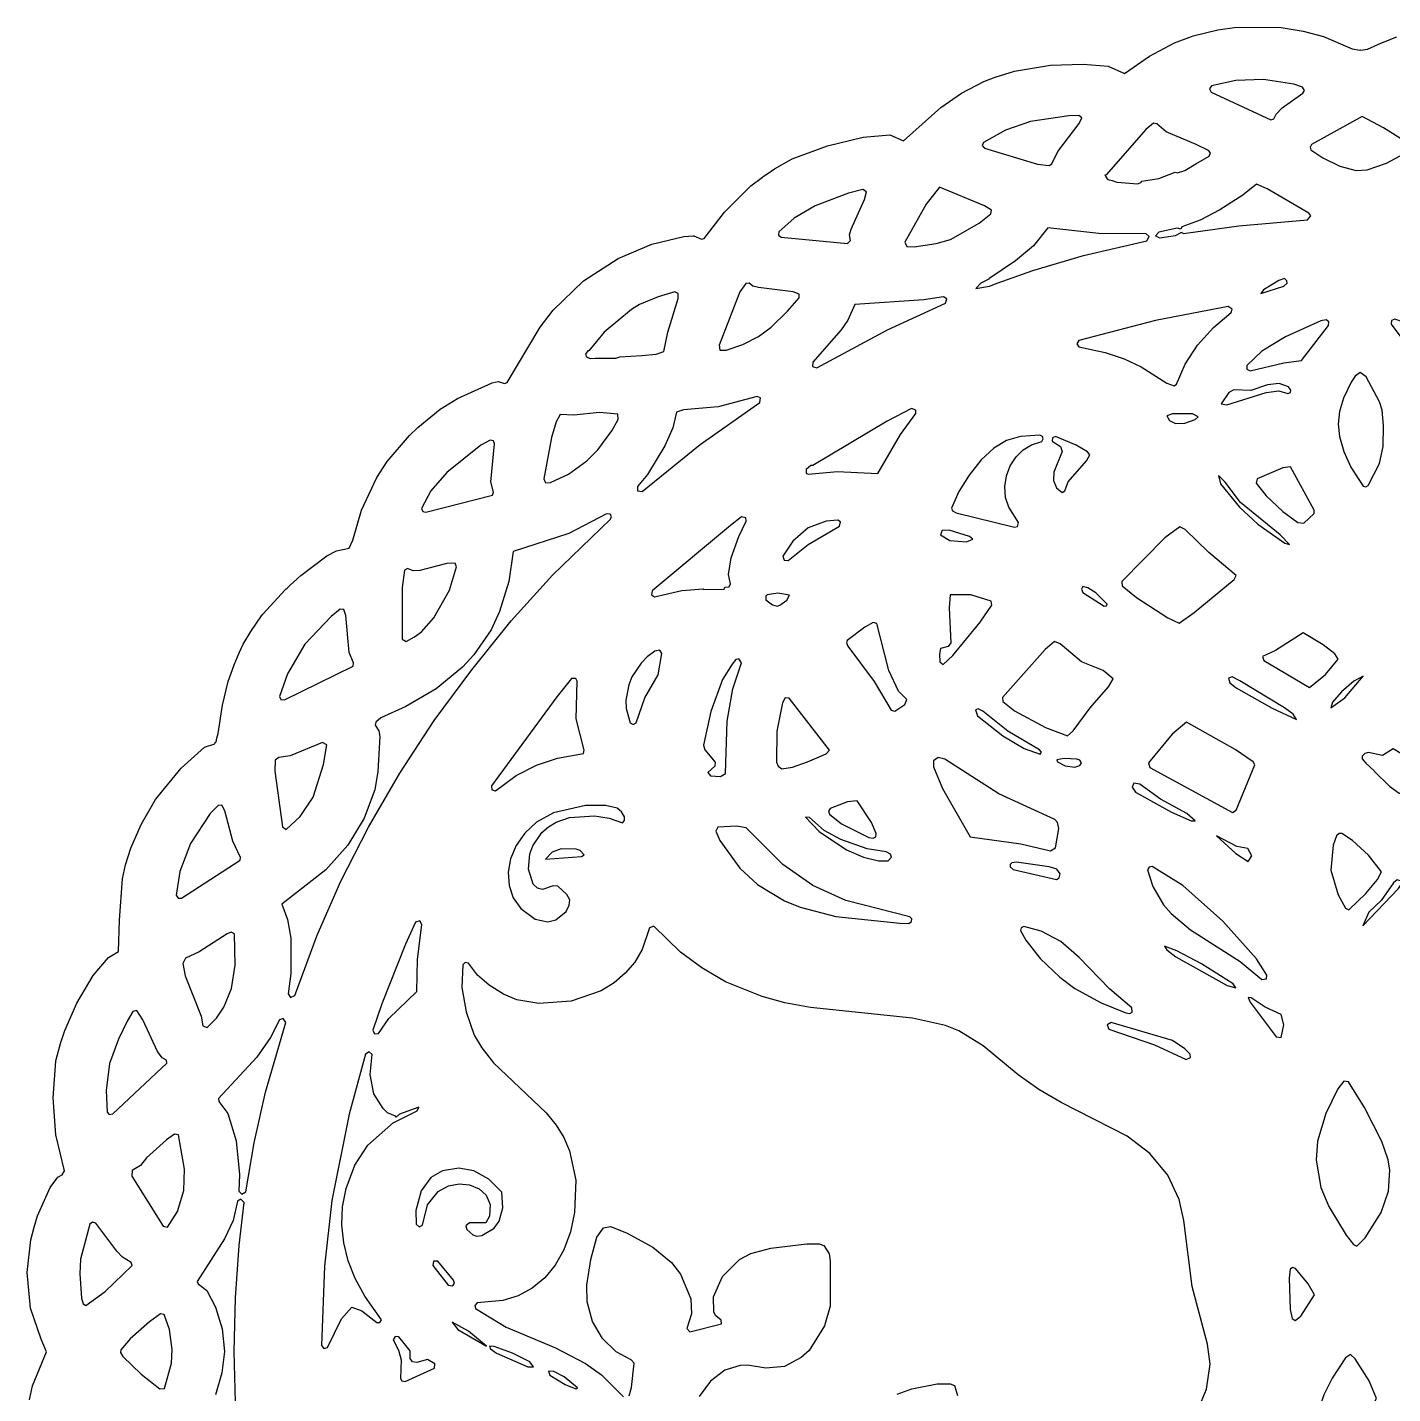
# Model space of a CAD drawing. Header units: millimetres. Extents: x 0 to 300, y 0 to 299.
# Drawn here: x 0.1 to 153.7, y 145 to 298.6 of the extents above; entities that cross this region are included whole.
import ezdxf

# ---------------------------------------------------------------- set-up
doc = ezdxf.new("R2010")
doc.units = ezdxf.units.MM
doc.layers.add('CUT', color=7, linetype='CONTINUOUS')

msp = doc.modelspace()

# ---------------------------------------------------------------- linework, layer by layer
at = {"layer": 'CUT'}
for points in [[(0.363, 144.34), (0.7131, 145.9194), (2.2672, 149.7374), (1.6732, 151.1615), (0.4914, 154.6505), (0.1197, 158.6616), (0.5095, 162.3337), (0.8867, 163.7614), (1.2823, 165.036), (2.6943, 168.1912), (3.5509, 169.3841), (4.0405, 169.652), (4.2857, 170.067), (3.3242, 174.1353), (3.0217, 178.3002), (3.3162, 182.3964), (3.35, 182.6017), (3.8544, 184.4155), (3.9326, 184.6507), (3.9618, 184.7387), (4.108, 185.1783), (4.3296, 185.845), (5.6802, 188.9178), (7.5255, 192.0337), (9.2434, 194.0626), (10.3851, 194.7418), (10.4942, 198.2571), (10.8217, 202.918), (11.1748, 204.4674), (11.7676, 206.3477), (12.9248, 209.0302), (14.5213, 211.8226), (17.4306, 215.3686), (20.0574, 217.7231), (21.2053, 218.0682), (21.258, 218.2329), (21.3639, 218.3211), (21.4205, 218.7407), (21.5814, 219.2439), (22.0717, 222.4444), (22.7073, 225.0778), (23.3752, 226.9721), (23.9383, 228.3285), (24.3996, 229.2876), (25.2405, 230.7322), (26.4387, 232.4622), (26.5961, 232.6469), (29.1257, 235.3941), (29.2327, 235.4966), (29.3286, 235.5883), (29.4975, 235.7501), (29.6723, 235.9174), (30.8684, 236.9995), (33.7967, 239.2145), (34.8954, 239.7924), (36.3001, 240.065), (36.7314, 240.9756), (37.7144, 244.3717), (39.4393, 248.0333), (40.5888, 249.8333), (43.0973, 252.7598), (44.0503, 253.6295), (46.5387, 255.7217), (48.4832, 256.8961), (52.3929, 258.6544), (53.0833, 258.8219), (53.7855, 258.5973), (54.0979, 258.6949), (57.786, 264.944), (59.2527, 266.8351), (62.6702, 270.1251), (66.5716, 272.6352), (70.3524, 274.254), (73.9535, 275.1356), (74.9831, 275.2026), (75.067, 275.2026), (75.9292, 274.8289), (76.2263, 274.8789), (78.5361, 277.8657), (81.5024, 280.8017), (82.7848, 281.8007), (82.8402, 281.839), (82.887, 281.8713), (83.2805, 282.1431), (84.142, 282.7382), (86.1394, 283.856), (90.0898, 285.297), (94.1084, 286.2696), (97.1132, 286.5416), (98.6577, 285.8878), (102.8526, 289.6058), (105.1941, 291.2492), (107.6925, 292.5455), (108.9684, 293.0212), (111.1267, 293.691), (115.2014, 294.3702), (118.8513, 294.4933), (121.6576, 294.2761), (123.5186, 293.4534), (126.317, 295.3746), (129.1334, 296.9016), (131.0369, 297.6225), (131.237, 297.6924), (134.0195, 298.347), (136.1538, 298.6351), (141.139, 298.6049), (143.5819, 298.2106), (145.8844, 297.5875), (149.0966, 296.2074), (149.9606, 296.068), (150.0465, 296.0878), (150.0958, 296.0692), (150.8386, 296.1884), (152.3274, 296.8481), (154.1507, 297.5825)], [(131.053, 141.501), (132.7239, 145.5536), (133.1295, 148.336), (132.8292, 150.6016), (131.1069, 157.0725), (130.1718, 164.4949), (129.637, 166.8791), (128.366, 169.6087), (126.3745, 172.0218), (123.8116, 173.9808), (116.3777, 177.7718), (113.8873, 179.2291), (111.5617, 180.8812), (107.5977, 184.1477), (104.8742, 185.8186), (103.3842, 186.4114), (99.6752, 187.2414), (88.201, 188.4539), (85.3013, 188.9673), (82.7505, 189.674), (78.6317, 191.3398), (75.9778, 192.8938), (73.5805, 194.6773), (70.5616, 197.6017), (70.1055, 197.4167), (69.2508, 194.9589), (68.4569, 193.5577), (67.3569, 192.3034), (66.1132, 191.2128), (64.6633, 190.318), (61.2829, 189.1502), (57.6566, 188.9041), (55.1743, 189.3139), (53.6687, 189.9612), (52.0692, 190.9479), (50.739, 192.067), (49.7262, 193.4383), (49.3584, 193.5072), (49.102, 193.2348), (48.9963, 190.6911), (49.4788, 187.9439), (50.3779, 185.3466), (51.218, 183.8985), (52.5522, 182.2301), (58.4784, 176.6066), (59.5818, 175.2207), (60.4608, 173.8247), (61.0982, 172.3398), (61.8154, 169.0325), (61.6642, 165.4046), (61.209, 163.2382), (60.4658, 161.2154), (59.4938, 159.4688), (58.3069, 158.0406), (56.8899, 156.8812), (55.3073, 156.0307), (53.6042, 155.5121), (50.6962, 155.2483), (50.4328, 154.9513), (50.5381, 154.603), (53.9771, 152.5197), (59.521, 150.1855), (62.8872, 148.4266), (64.6915, 147.1437), (67.162, 144.6766)], [(23.579, 142.6585), (23.3966, 149.7754), (23.5183, 155.821), (23.9408, 161.7061), (24.5163, 166.5048), (24.1389, 166.9033), (23.7723, 166.6769), (23.2521, 164.5071), (22.276, 162.4356), (19.2182, 157.6458), (19.3323, 157.375), (20.3245, 156.626), (21.2991, 154.7717), (22.0324, 152.313), (22.3047, 149.754), (22.0008, 147.3685), (21.2998, 144.892)], [(67.7914, 144.7879), (68.0518, 145.7244), (68.3821, 148.4539), (68.0261, 148.8272), (66.3331, 149.7486), (64.8114, 151.2174), (63.6692, 153.1465), (63.0879, 155.342), (63.0274, 157.2212), (63.4889, 160.1204), (64.1848, 162.632), (64.9299, 163.6802), (65.6923, 163.8369), (67.507, 163.1211), (70.4631, 161.5044), (72.5669, 159.7945), (73.5583, 158.4526), (74.7397, 155.6959), (74.8135, 154.0003), (74.2721, 152.3598), (74.6307, 151.9688), (78.1702, 152.8691), (78.1661, 153.3088), (77.5336, 153.7846), (77.3379, 154.192), (77.277, 155.9296), (78.3144, 158.2057), (80.2197, 160.0985), (81.4809, 160.8028), (83.7335, 161.3897), (87.7805, 161.8755), (89.1757, 161.8757), (89.6874, 161.7039), (90.3027, 160.756), (90.4104, 159.9431), (90.4083, 154.8808), (89.7527, 152.6482), (88.0306, 149.8867), (87.1635, 149.0892), (85.2681, 148.071), (83.1671, 147.8824), (81.1168, 148.242), (80.2905, 148.2169), (78.543, 147.6771), (76.947, 146.4472), (75.6864, 144.6975)], [(97.9309, 144.9815), (99.5943, 145.5698), (102.4376, 146.1225), (103.9125, 146.142), (104.3763, 145.9368), (104.7106, 144.816)]]:
    msp.add_lwpolyline(points, dxfattribs=at)
for points in [[(140.2919, 288.3426), (140.5464, 288.874), (141.2382, 289.57), (143.5795, 291.2367), (143.7353, 291.5365), (143.5349, 291.8896), (142.5489, 292.2405), (139.1472, 292.7742), (136.0446, 292.656), (133.295, 292.0398), (133.065, 291.7184), (133.266, 291.3414), (139.9791, 288.225)], [(115.0304, 283.0947), (115.3463, 283.2845), (116.019, 284.6861), (118.4194, 287.8182), (118.696, 288.4465), (118.3714, 288.741), (117.2339, 288.6923), (112.9356, 288.0662), (110.1244, 287.0807), (107.6375, 285.6898), (107.512, 285.3432), (107.7666, 285.0322), (113.7362, 283.2433)], [(121.4177, 281.7747), (121.6233, 281.5134), (122.1087, 281.4157), (122.6391, 281.2242), (124.997, 281.0428), (125.4202, 281.2242), (125.4202, 281.3511), (127.374, 281.6354), (129.2067, 282.3615), (129.471, 282.2822), (130.2872, 282.524), (131.5204, 283.2895), (133.0209, 284.1389), (133.1669, 284.5394), (132.9566, 284.8056), (131.5813, 285.4812), (128.2074, 286.8963), (127.1513, 287.7952), (126.7825, 287.8767), (125.8877, 287.1347), (121.4883, 282.0996), (121.4761, 282.0436), (121.309, 282.0101), (121.4271, 281.8182)], [(147.7278, 283.0178), (149.556, 282.5527), (150.806, 282.6178), (152.9547, 283.3465), (155.0002, 284.4596), (155.7235, 285.1763), (155.555, 285.4985), (152.6446, 287.3287), (150.2466, 288.6124), (144.5527, 285.4447), (144.3736, 285.1641), (144.4763, 284.8475), (145.8289, 283.9516)], [(92.6832, 274.6756), (92.5923, 275.3174), (92.7552, 275.9427), (94.2733, 279.285), (94.5019, 280.1569), (94.0955, 280.3943), (92.4824, 279.9902), (88.7106, 278.5647), (86.3467, 277.1698), (84.6202, 275.6405), (84.6053, 275.2736), (84.9018, 275.057), (92.3481, 274.333)], [(103.927, 274.7944), (107.1697, 276.6259), (108.4772, 277.6676), (108.5647, 278.0852), (107.7527, 278.5784), (102.6954, 280.6502), (101.1928, 278.7685), (98.8016, 274.4811), (99.0155, 274.0064), (99.8527, 273.9686), (102.3299, 274.3238)], [(126.9922, 275.2084), (127.4456, 274.9666), (129.2292, 275.2387), (129.864, 275.5712), (129.8906, 275.6245), (130.1591, 275.4439), (136.3498, 276.325), (144.1009, 277.0064), (144.4507, 277.4271), (144.2543, 277.7338), (139.5395, 280.4885), (138.3371, 281.0075), (136.8124, 279.7495), (134.2377, 278.1138), (132.0208, 276.9589), (129.9713, 276.1914), (129.8474, 275.9265), (129.4408, 276.0549), (127.3852, 275.6014)], [(108.3404, 269.5253), (109.1813, 269.8856), (113.2124, 271.2998), (118.8863, 272.9899), (126.0215, 274.6507), (126.2866, 275.1303), (125.961, 275.4116), (120.6353, 275.452), (114.8892, 276.0953), (113.2746, 274.074), (111.2405, 272.3751), (108.2505, 270.3657), (108.2439, 270.3397), (107.3428, 269.8578), (106.7987, 269.2834)], [(141.5025, 270.4019), (140.8676, 270.1903), (139.1445, 269.1323), (138.8422, 268.7091), (141.442, 269.5253), (141.8048, 269.8578), (141.7745, 270.1299)], [(66.7693, 261.5832), (69.2458, 261.7246), (70.8462, 261.8987), (71.7092, 262.1865), (72.1623, 264.3728), (73.3134, 268.1616), (73.3225, 268.7001), (72.9329, 268.8816), (71.0617, 268.3342), (68.957, 267.4769), (68.0532, 266.9104), (65.0076, 264.3775), (63.2595, 262.2803), (63.147, 262.2701), (62.9051, 261.8771), (62.9958, 261.5748), (63.2981, 261.4237), (63.3453, 261.4237), (63.4193, 261.3918), (63.9768, 261.4237), (66.2909, 261.4237)], [(82.345, 263.8643), (83.7545, 264.9142), (85.6243, 266.7252), (86.9319, 268.228), (86.9197, 268.6528), (86.2581, 268.8965), (82.3288, 269.3804), (81.7255, 269.5236), (81.2815, 269.8594), (80.9293, 269.8235), (80.256, 268.8995), (77.9096, 262.8865), (78.0062, 262.3363), (78.7224, 262.329), (80.6042, 262.9799)], [(103.3592, 267.6105), (103.5376, 268.1058), (103.1354, 268.3434), (100.9467, 268.0157), (93.194, 267.486), (92.3892, 265.7201), (91.6515, 264.609), (88.4519, 260.9755), (88.4316, 260.5083), (88.9103, 260.3712), (96.8435, 264.6312)], [(123.4553, 261.3714), (125.382, 260.4824), (128.2595, 258.6353), (129.1043, 258.3186), (129.3635, 258.5369), (130.3267, 260.7585), (131.7327, 262.8939), (133.5179, 264.8907), (135.4901, 266.5888), (135.6021, 266.9358), (135.1559, 267.2533), (127.0092, 265.693), (118.3776, 263.4176), (118.1461, 263.0585), (118.3826, 262.7026), (121.3493, 262.0834)], [(143.4221, 261.1672), (146.4366, 265.129), (146.4683, 265.5223), (146.1779, 265.7379), (145.5905, 265.6269), (141.6119, 263.8434), (138.9475, 262.2364), (137.2481, 260.6029), (137.2627, 260.2002), (137.6257, 260.0253), (141.4227, 260.9325)], [(158.9408, 261.0218), (162.6759, 260.1499), (163.0554, 260.3474), (163.0254, 260.7741), (161.9084, 261.7637), (159.2748, 263.5797), (156.7108, 264.8603), (153.9159, 265.8219), (153.5403, 265.6878), (153.4948, 265.2592), (156.5565, 261.1573)], [(152.5977, 251.5126), (152.6282, 253.8702), (152.4834, 255.5871), (152.186, 256.5482), (150.6956, 259.3313), (150.0061, 259.8184), (149.4339, 259.4149), (148.9845, 258.741), (148.1437, 256.9482), (147.6912, 255.4405), (147.5477, 254.0314), (147.6904, 252.6305), (148.1755, 250.9595), (148.9495, 249.2071), (150.3376, 247.0538), (150.655, 246.9711), (150.9029, 247.1281), (152.1972, 249.6132)], [(142.1675, 257.5845), (142.228, 257.8566), (141.9559, 258.2193), (140.8979, 258.5821), (139.598, 258.4612), (137.7237, 257.7961), (135.789, 257.8868), (135.2449, 257.5845), (134.3682, 256.3149), (135.0031, 256.1939), (139.4468, 257.5845), (140.8676, 257.7659), (141.8652, 257.4636)], [(82.485, 256.4527), (82.5579, 256.9766), (82.1873, 257.1409), (77.8018, 255.9605), (73.9311, 255.6259), (73.122, 255.3609), (72.7185, 253.6216), (71.8029, 251.6036), (69.8553, 248.3748), (68.7283, 247.0043), (68.7493, 246.5151), (69.2638, 246.4518), (75.7833, 251.7407)], [(63.0521, 249.895), (64.2944, 251.1403), (65.8652, 253.2739), (66.5586, 254.5475), (66.5406, 255.1455), (64.4584, 255.3491), (61.5629, 255.0166), (60.0483, 255.0984), (59.5881, 254.2839), (59.0643, 252.5078), (58.2219, 247.8956), (58.4053, 247.4102), (58.9667, 247.4753), (60.9827, 248.4125)], [(100.0302, 255.2372), (100.0355, 255.6015), (99.5511, 255.7894), (96.8037, 254.3475), (88.4481, 249.3921), (88.2376, 249.362), (87.7237, 248.9388), (87.7237, 248.5156), (87.9353, 248.3947), (90.8051, 248.6765), (91.1937, 248.6943), (95.7588, 248.4852), (98.3067, 252.8579)], [(131.7987, 254.8638), (131.1639, 255.1661), (128.8967, 255.1661), (128.2618, 254.9545), (128.5641, 254.4406), (129.2594, 254.1081), (130.2872, 254.1383), (131.4662, 254.5615)], [(52.5276, 246.3911), (52.236, 247.5462), (52.6579, 251.8042), (52.5437, 252.1373), (52.1528, 252.233), (51.123, 251.6534), (47.2865, 248.5902), (45.4999, 246.53), (44.4645, 244.5535), (44.5994, 244.2111), (44.9217, 244.1247), (52.4164, 246.0492)], [(111.4705, 242.5166), (111.5707, 242.9736), (110.4873, 244.6903), (110.1339, 245.7662), (110.0357, 247.0124), (110.2241, 248.2074), (110.6629, 249.3363), (111.3129, 250.334), (112.1113, 251.1291), (113.0321, 251.6843), (114.2188, 252.0738), (114.3788, 252.3611), (114.2881, 252.641), (113.9899, 252.7796), (111.8251, 252.6546), (110.2397, 252.191), (108.813, 251.3265), (107.3965, 250.0238), (106.0282, 248.2965), (104.8599, 246.4651), (104.0547, 244.5774), (104.1543, 244.2661), (104.5703, 244.0508), (111.1462, 242.4282)], [(116.4999, 250.9493), (115.5733, 248.6276), (115.5337, 247.7034), (115.8554, 246.8757), (116.4791, 246.3407), (116.7847, 246.5347), (117.1579, 247.5325), (119.2508, 249.8995), (119.6047, 250.5802), (119.3508, 250.9086), (118.0841, 251.6617), (115.7292, 252.6485), (115.4004, 252.4938), (115.3556, 252.0999), (116.325, 251.5284)], [(143.0036, 242.9738), (143.6814, 242.9034), (144.8289, 243.977), (144.8514, 244.3527), (142.1838, 249.2428), (141.3066, 249.125), (138.4225, 247.8849), (138.3078, 247.3763), (139.4378, 245.9813), (141.324, 244.2128)], [(136.5448, 245.2205), (134.8217, 247.518), (134.0659, 248.2435), (134.3078, 247.3064), (136.4541, 244.6764), (138.5097, 242.7719), (141.5327, 240.6558), (142.0768, 240.5047), (141.0188, 241.593)], [(35.3926, 202.636), (38.471, 208.7022), (42.0245, 214.7771), (45.8884, 220.6936), (50.0973, 226.4176), (54.5159, 231.896), (59.165, 237.0615), (65.7172, 243.34), (65.819, 243.6241), (65.6573, 243.9198), (65.2533, 243.9512), (61.0335, 241.725), (54.7474, 239.7102), (54.2857, 236.331), (53.2203, 232.9745), (52.286, 230.8928), (50.3514, 228.0818), (49.072, 226.7083), (46.1124, 224.271), (42.6956, 222.2755), (39.8585, 220.9941), (39.2978, 220.52), (39.2458, 220.1966), (39.6648, 219.5594), (39.7476, 218.892), (39.535, 214.9706), (39.1916, 212.9254), (37.9945, 209.7131), (36.15, 206.6893), (33.6807, 203.9099), (28.7323, 200.0512), (29.3753, 198.3427), (29.7417, 196.2496), (29.7717, 192.2834), (29.4433, 189.9813), (29.7133, 189.5707), (30.1879, 189.7842), (32.7271, 196.5794)], [(76.1356, 235.5109), (76.2062, 235.4261), (78.4734, 235.4866), (78.5765, 235.6927), (79.0476, 235.7279), (79.2072, 236.0622), (78.9608, 237.1191), (79.2633, 238.9955), (80.1202, 241.3931), (80.9739, 243.1275), (80.9104, 243.4887), (80.4288, 243.5973), (79.1838, 242.6419), (70.3727, 235.2729), (70.2985, 234.8439), (70.6681, 234.6135), (73.7238, 235.3311)], [(91.4672, 242.5381), (91.579, 243.0513), (91.2653, 243.2453), (89.9443, 243.1336), (87.9384, 242.3585), (86.2102, 240.8723), (85.1001, 239.167), (85.2206, 238.7226), (85.6807, 238.7028), (87.9176, 240.5033)], [(103.806, 242.1069), (103.02, 242.0766), (102.8084, 241.593), (103.8664, 240.9581), (105.7407, 240.807), (106.436, 241.0791), (106.0732, 241.4116)], [(129.6526, 231.661), (131.3326, 232.8373), (135.8402, 236.5703), (136.0549, 236.999), (132.9831, 239.5977), (130.3302, 242.1937), (129.739, 242.4867), (128.0599, 241.2461), (123.2008, 236.329), (123.2339, 235.8337), (124.8698, 234.5444), (128.3897, 232.2572)], [(45.8488, 232.2418), (47.6014, 235.371), (48.3937, 237.9761), (48.2321, 238.3833), (47.3076, 238.3681), (44.2635, 237.5739), (43.5185, 237.5178), (42.8561, 237.7856), (42.5322, 237.619), (42.256, 235.6468), (42.2742, 229.8568), (42.7265, 229.6068), (43.6678, 230.1099), (44.44, 230.6799)], [(85.8193, 234.7913), (84.5194, 235.0331), (83.3404, 234.8215), (83.1591, 234.6704), (83.1893, 234.2774), (83.9148, 233.703), (84.4287, 233.5519), (84.731, 233.6728), (85.5472, 234.2471)], [(120.2812, 235.0633), (119.3743, 235.6377), (118.8302, 235.7586), (118.679, 235.4563), (118.8302, 235.0936), (121.2183, 233.5519), (121.4904, 233.5821), (121.5508, 233.7937)], [(103.1061, 227.0227), (104.1996, 228.0161), (107.2651, 231.7728), (108.588, 233.6854), (108.525, 234.1399), (106.213, 234.8268), (103.8914, 234.8496), (103.7741, 233.3935), (103.9834, 229.4453), (103.6627, 229.0139), (102.8038, 228.7906), (102.7161, 228.1762), (102.7329, 227.2995)], [(36.8174, 227.202), (36.3047, 228.3677), (35.9445, 232.5191), (35.7161, 233.1892), (35.3128, 233.2115), (34.2859, 232.4175), (31.3238, 229.2731), (29.3644, 225.9465), (28.4927, 223.418), (28.6451, 223.0853), (29.0416, 223.0392), (36.7496, 226.8316)], [(97.2529, 221.8603), (97.6774, 221.7489), (98.8019, 222.4984), (99.0119, 223.0825), (98.0875, 223.9924), (97.0125, 226.3346), (95.6676, 231.6057), (95.2526, 231.7221), (94.2871, 231.2038), (92.3145, 229.7113), (92.2267, 229.4323), (92.3952, 229.0573), (95.3663, 225.0814)], [(146.1101, 225.8809), (147.5396, 227.5885), (147.145, 228.1867), (145.8628, 229.2326), (143.5911, 230.5631), (140.4831, 228.5602), (139.0432, 227.9016), (139.188, 227.4652), (144.2959, 224.4291)], [(117.108, 218.9896), (117.7243, 219.5302), (119.6424, 222.1156), (121.7216, 224.4991), (122.217, 225.381), (121.0945, 226.3172), (118.6675, 227.3223), (116.2769, 229.3164), (115.6386, 229.6006), (114.5842, 228.7054), (109.7865, 223.3061), (109.8255, 222.8321), (111.1308, 221.7785), (114.6176, 219.9313)], [(71.0587, 225.8434), (71.4864, 228.2434), (71.2463, 228.6121), (70.6882, 228.4988), (69.8318, 227.8478), (69.1542, 227.1656), (68.101, 225.6013), (67.7547, 224.7235), (67.4397, 222.991), (67.4739, 222.057), (67.9082, 220.4403), (68.2546, 220.2465), (68.5913, 220.4565), (69.5724, 223.2617)], [(78.6295, 214.7397), (78.8398, 220.6429), (79.4473, 224.2865), (80.4404, 227.1884), (80.1428, 227.6571), (79.8157, 227.5796), (79.3688, 227.0495), (78.2821, 225.3199), (76.9829, 221.7057), (76.1783, 217.9208), (76.3273, 217.4129), (77.4703, 216.03), (77.4273, 215.5849), (76.6474, 214.8573), (76.9332, 214.4919), (78.0897, 214.4167)], [(57.365, 215.7033), (59.7267, 216.4906), (62.6592, 217.0045), (62.7254, 217.3861), (61.8511, 220.8831), (61.9668, 225.14), (61.8115, 225.4371), (61.3149, 225.414), (59.6563, 223.3884), (52.314, 213.3658), (52.352, 212.9323), (52.7678, 212.8038), (55.0789, 214.53)], [(135.6077, 225.6317), (135.1844, 225.4503), (135.3356, 224.9364), (136.0611, 224.3922), (140.1119, 222.0948), (142.8628, 220.8251), (142.4698, 221.4297), (141.5025, 222.125), (136.4843, 225.1782)], [(147.9112, 223.9388), (146.8834, 222.7598), (146.702, 222.125), (148.2739, 223.2435), (150.3295, 225.6921), (149.3017, 225.1178)], [(84.3578, 216.0266), (84.5433, 215.5687), (84.9862, 215.2628), (86.1703, 215.461), (87.8634, 216.0649), (89.9457, 216.9446), (90.3415, 217.3898), (85.8004, 223.2349), (85.3405, 223.2609), (85.0302, 222.7126), (84.4252, 219.525)], [(107.5847, 221.7623), (107.0405, 222.0041), (106.7685, 221.9134), (106.9801, 221.2484), (109.8217, 218.9811), (112.2098, 217.5603), (114.0236, 216.9255), (114.1748, 217.1371), (113.9329, 217.4092), (110.3961, 219.495)], [(138.177, 215.7312), (137.9938, 216.0803), (135.9425, 217.4471), (130.4686, 220.5372), (128.8657, 219.167), (126.2002, 215.9582), (126.3557, 215.4288), (135.6608, 210.3711), (136.0521, 210.6446)], [(29.22, 208.4407), (30.8081, 209.9116), (32.2816, 212.0746), (33.4348, 215.7518), (33.8031, 217.9737), (33.3227, 218.2497), (29.6645, 216.7284), (28.3916, 216.5353), (27.9822, 216.2411), (27.9601, 215.0216), (28.8116, 208.7552)], [(151.6294, 214.9908), (153.3223, 213.3282), (154.3803, 212.5422), (154.4897, 212.5568), (154.7015, 212.381), (155.1947, 212.4765), (156.0227, 215.4183), (155.7471, 215.9268), (154.5963, 216.9861), (153.7095, 217.5307), (152.5083, 216.7783), (150.961, 217.1019), (150.5189, 217.018), (150.2187, 216.6932), (150.2461, 216.393), (150.6628, 215.895), (151.5926, 215.0676)], [(109.3841, 212.4812), (103.2895, 216.3727), (102.5607, 216.5573), (102.0198, 216.18), (102.0218, 215.5054), (103.0508, 213.0719), (106.1492, 207.6474), (111.8402, 206.8562), (115.1901, 206.0549), (115.7544, 206.3908), (116.1374, 208.5498), (115.9835, 209.2496), (115.6905, 209.598)], [(118.4976, 216.2604), (118.1651, 216.3511), (116.7141, 216.4418), (115.8979, 216.2907), (115.9583, 216.0791), (116.835, 215.5954), (117.9233, 215.4745), (118.4674, 215.6558), (118.679, 215.9581)], [(127.5665, 211.8469), (125.2389, 213.5398), (124.5436, 213.6607), (124.3622, 213.2072), (124.7552, 212.6631), (128.806, 210.3959), (131.0127, 209.4285), (131.436, 209.4285), (130.4988, 210.2447)], [(24.0773, 205.3108), (23.2305, 207.1421), (22.3136, 210.5556), (21.9772, 211.1737), (21.5673, 211.1446), (20.6731, 210.2462), (18.4646, 206.8665), (17.2532, 203.7346), (16.8754, 201.0655), (17.0724, 200.7461), (17.4477, 200.7407), (24.0576, 205.0146)], [(60.78, 201.1634), (59.7776, 202.0738), (59.2683, 202.1166), (58.0648, 201.6938), (57.478, 201.8418), (56.9911, 202.3235), (56.4678, 203.9964), (56.6204, 205.7069), (56.9841, 206.6094), (57.9888, 208.1008), (58.7293, 208.7504), (59.5989, 209.2936), (61.0851, 209.8092), (63.9052, 209.999), (65.5428, 209.726), (67.0695, 209.2071), (67.2905, 209.4499), (67.2662, 209.8767), (66.9573, 210.4536), (66.4576, 210.8461), (65.1549, 211.1554), (62.8827, 211.1549), (59.2892, 210.3286), (57.3824, 209.2941), (56.0822, 208.0494), (55.0813, 206.664), (54.4647, 205.1673), (54.2029, 203.6608), (54.3183, 202.1541), (54.7654, 200.7714), (55.6082, 199.5867), (57.2461, 198.3617), (58.6723, 198.0645), (59.5731, 198.3117), (60.7101, 199.2487), (61.0718, 199.9425), (61.1173, 200.5381)], [(94.7692, 207.5549), (95.2402, 207.4676), (95.532, 207.6434), (95.57, 208.009), (95.0552, 209.2272), (93.4377, 211.6619), (92.3633, 211.5507), (90.3974, 210.8308), (90.215, 210.5185), (90.3447, 210.1947), (91.6935, 209.0814)], [(97.3066, 205.3475), (97.1857, 205.68), (96.702, 205.9521), (94.5859, 206.2846), (91.6234, 207.3427), (89.7491, 208.3403), (88.0865, 209.8215), (87.6331, 209.8517), (89.1748, 208.2193), (92.2582, 206.1637), (94.1627, 205.3475), (95.8253, 204.9243), (96.9438, 204.9243)], [(82.2481, 202.267), (85.2567, 200.4385), (87.0274, 199.7056), (91.0429, 198.6595), (98.2343, 197.9389), (99.2685, 197.8976), (99.5633, 198.1141), (99.5808, 198.4104), (99.3496, 198.6484), (92.1721, 200.4593), (88.4498, 202.1649), (85.0941, 204.536), (80.9698, 208.6504), (79.8743, 208.8255), (77.7879, 208.7014), (77.5469, 208.2714), (77.9838, 207.2185), (80.2401, 204.1191)], [(136.1216, 206.5265), (133.8543, 207.7357), (136.0309, 205.7405), (137.4214, 204.8638), (137.8144, 205.4987), (137.3912, 206.3149)], [(146.7287, 203.8863), (147.5356, 201.0956), (148.3507, 199.5974), (148.7199, 199.4205), (150.6443, 201.2723), (151.9574, 202.8526), (152.4226, 203.6956), (150.9652, 205.5634), (149.1455, 207.2047), (147.9504, 208.0232), (147.6465, 208.012), (147.3502, 207.7255), (146.9703, 206.7)], [(61.8471, 206.2544), (60.1542, 206.2846), (59.1264, 205.9219), (58.4009, 205.1057), (62.4517, 205.4382), (62.754, 205.6196), (62.3005, 206.1032)], [(115.8979, 203.9872), (115.0212, 204.2592), (111.3634, 204.7731), (110.8193, 204.7127), (110.6681, 204.5313), (110.6681, 204.2592), (111.0006, 203.9569), (115.8676, 202.8384), (116.1699, 203.0198), (116.2606, 203.4733)], [(127.9009, 199.9949), (128.7595, 199.0113), (130.935, 197.1671), (136.524, 193.632), (138.9688, 191.5812), (139.4656, 191.6503), (139.5248, 192.086), (138.3607, 193.8997), (134.5789, 198.1589), (130.0802, 202.1484), (126.6022, 204.2873), (126.2677, 204.2368), (126.0975, 203.905), (126.6918, 202.0415)], [(154.1687, 202.8082), (153.7757, 202.4757), (152.3549, 200.4805), (150.9946, 199.1504), (150.2993, 197.6087), (154.3199, 201.8409), (154.6222, 202.2641), (154.6524, 202.6571)], [(43.9247, 190.241), (43.9843, 193.824), (44.4986, 197.7809), (44.2518, 198.1797), (43.7783, 198.0212), (42.664, 195.5637), (39.9803, 188.8701), (38.9933, 185.9012), (39.1563, 185.4976), (39.6225, 185.5193), (40.7797, 187.2074)], [(19.8743, 186.4017), (20.3603, 186.1939), (21.3977, 187.2638), (22.237, 188.4801), (23.0966, 190.5752), (23.4877, 193.2198), (23.4095, 196.7166), (23.0593, 196.918), (22.5796, 196.7378), (19.4287, 194.7121), (17.8975, 193.985), (17.623, 193.3734), (17.86, 191.9944), (19.6579, 187.4748)], [(114.0326, 193.9661), (116.2227, 191.838), (117.9259, 190.5846), (120.875, 188.9763), (123.6521, 187.8596), (124.0914, 187.759), (124.3547, 187.9017), (124.3238, 188.4261), (121.8388, 190.5253), (118.4022, 194.0814), (116.3316, 195.8559), (114.1203, 197.04), (112.1781, 197.5626), (111.8787, 197.409), (111.8029, 197.1174), (112.415, 196.0324)], [(132.1615, 193.3463), (129.3803, 194.8276), (127.9898, 195.3415), (128.2618, 194.9182), (129.2896, 194.1323), (135.0635, 190.9279), (136.0309, 190.6558), (135.7286, 191.1093)], [(141.1095, 187.6631), (139.3259, 188.4793), (137.754, 189.5373), (137.4214, 189.5676), (137.6331, 189.0537), (140.5653, 185.154), (141.1397, 185.0633), (141.442, 186.5144)], [(15.755, 182.5303), (15.2896, 182.8051), (14.7595, 183.4899), (13.1182, 187.0685), (12.4213, 188.1147), (11.9966, 187.997), (11.3637, 186.9216), (10.3714, 184.8747), (9.368, 182.1631), (9.0045, 179.1131), (9.0979, 176.6911), (9.3409, 176.4124), (9.7374, 176.4859), (15.8213, 182.1731)], [(26.907, 178.9371), (29.1817, 186.7501), (28.8923, 187.2155), (28.4879, 187.0683), (27.467, 185.0643), (25.9411, 182.8694), (21.6215, 178.2176), (21.6659, 177.8929), (22.6587, 176.51), (23.5955, 173.4577), (23.9666, 169.6688), (23.91, 167.8021), (24.2406, 167.4417), (24.6751, 167.7234), (25.6394, 173.233)], [(130.4283, 182.6051), (130.9265, 182.8274), (130.8875, 183.1884), (130.2808, 183.8054), (128.9221, 184.7251), (121.9969, 186.7411), (121.548, 186.4776), (121.7608, 186.0026), (126.8897, 184.2302)], [(36.6174, 154.7557), (37.724, 154.3582), (39.4263, 153.024), (39.7605, 153.0487), (39.9522, 153.3236), (38.0746, 156.0006), (36.98, 157.9714), (36.1863, 159.9669), (35.6997, 161.9892), (35.4887, 164.0172), (35.5786, 166.0439), (35.9741, 168.1051), (36.9424, 170.7273), (38.4246, 172.9721), (41.2971, 175.5347), (41.3211, 175.5107), (43.9511, 176.8106), (44.1324, 177.2338), (41.9861, 176.4479), (41.5941, 176.0978), (41.5381, 176.244), (40.6198, 176.5938), (40.1225, 177.0774), (39.0988, 178.7338), (38.6931, 180.9161), (38.8947, 183.146), (38.559, 183.4747), (38.1373, 183.2057), (36.327, 176.4638), (34.3656, 166.7495), (33.5499, 159.3537), (33.1895, 150.4468), (33.4632, 150.1121), (33.8776, 150.2356), (35.4524, 153.4512)], [(145.2215, 173.4115), (145.0701, 171.2924), (145.5977, 168.2172), (146.494, 166.0585), (148.4217, 162.8362), (149.2578, 161.7969), (149.6448, 161.6076), (150.5894, 162.5541), (152.3547, 165.4035), (153.2054, 167.7855), (153.353, 170.1439), (153.1701, 171.3181), (152.461, 173.3788), (150.4828, 177.1845), (148.6791, 180.0918), (148.1564, 180.1523), (147.4923, 179.3092), (146.1444, 176.5288)], [(15.8815, 163.7352), (16.9965, 165.5101), (17.7185, 167.8899), (17.8014, 170.2527), (17.1266, 174.1189), (16.6661, 174.2185), (15.7808, 173.558), (13.5388, 171.5547), (12.8369, 170.6953), (11.8925, 170.1071), (11.8593, 169.4772), (15.401, 163.8553)], [(46.309, 167.7615), (47.4916, 168.4037), (48.678, 168.6155), (49.8547, 168.5218), (50.9164, 168.075), (51.7032, 167.3594), (52.1634, 166.2875), (52.1042, 164.968), (51.7019, 164.2243), (49.8519, 164.2371), (49.4215, 163.9076), (49.5357, 163.5004), (50.2033, 162.8888), (50.6552, 162.7243), (51.2215, 162.8113), (52.623, 163.6284), (53.173, 164.4393), (53.5978, 165.9402), (53.4782, 167.668), (52.031, 169.1337), (50.3305, 170.0891), (48.6554, 170.3721), (46.8019, 170.1004), (45.5043, 169.3276), (44.4262, 167.8264), (43.8044, 165.6411), (43.847, 164.0852), (44.1688, 163.799), (44.5579, 163.9836), (45.115, 166.2747)], [(6.0115, 158.4875), (6.2181, 155.7634), (6.3899, 155.1415), (6.6956, 154.9335), (8.8757, 156.5106), (11.92, 159.4357), (11.7944, 159.7785), (10.8196, 160.3749), (10.1851, 161.0654), (7.8071, 164.1999), (7.4562, 164.3153), (7.1664, 164.0862), (6.0984, 160.142)], [(47.9853, 157.1508), (48.1657, 157.4647), (48.0375, 157.8022), (46.2892, 159.9347), (45.7998, 159.9398), (45.709, 159.4296), (47.4605, 157.2439)], [(142.1377, 154.5073), (142.3614, 153.4774), (142.7056, 153.2641), (143.3552, 153.7543), (144.8629, 156.1327), (144.1487, 157.3635), (142.7213, 159.1176), (142.405, 159.2179), (142.126, 159.0384), (142.0148, 158.0203)], [(15.0327, 145.5674), (15.5636, 145.617), (16.3218, 148.4727), (16.4134, 149.9848), (16.1202, 152.2572), (15.5101, 153.9439), (15.08, 154.0037), (13.876, 153.0918), (11.6949, 151.1799), (10.6192, 149.9494), (10.5933, 149.6449), (10.8794, 149.203), (12.9331, 147.214)], [(48.546, 152.2641), (51.7503, 150.3898), (49.725, 152.0525), (47.8809, 153.0803)], [(42.1586, 148.8435), (42.0891, 146.7491), (42.2189, 146.4739), (42.6209, 146.4015), (45.9044, 147.8984), (45.9319, 148.3988), (45.1343, 148.8915), (43.9406, 148.5179), (43.4257, 148.5951), (43.1745, 148.9754), (43.1597, 149.8342), (41.9086, 151.4223), (41.4731, 151.4737), (41.2651, 151.0877), (41.8713, 149.9412)], [(54.6826, 149.5736), (52.627, 150.3294), (52.0829, 150.3596), (52.2038, 150.0573), (52.8991, 149.5736), (56.4057, 148.0621), (57.0405, 148.0621), (56.6173, 148.6063)], [(151.0186, 146.4853), (149.4459, 148.9491), (148.9404, 149.4204), (148.3622, 149.0583), (146.8585, 146.7565), (145.9231, 144.8834), (145.3037, 142.9918), (145.0686, 141.0236), (145.1595, 138.7891), (145.6282, 136.4456), (146.0563, 135.4945), (146.432, 135.3352), (146.7532, 135.581), (151.8426, 144.4971)], [(59.338, 147.518), (58.7334, 147.5785), (58.8846, 147.125), (60.6077, 146.067), (61.7866, 145.5833), (61.9982, 145.674), (60.4867, 146.9134)]]:
    msp.add_lwpolyline(points, close=True, dxfattribs=at)

doc.saveas('drawing.dxf')
